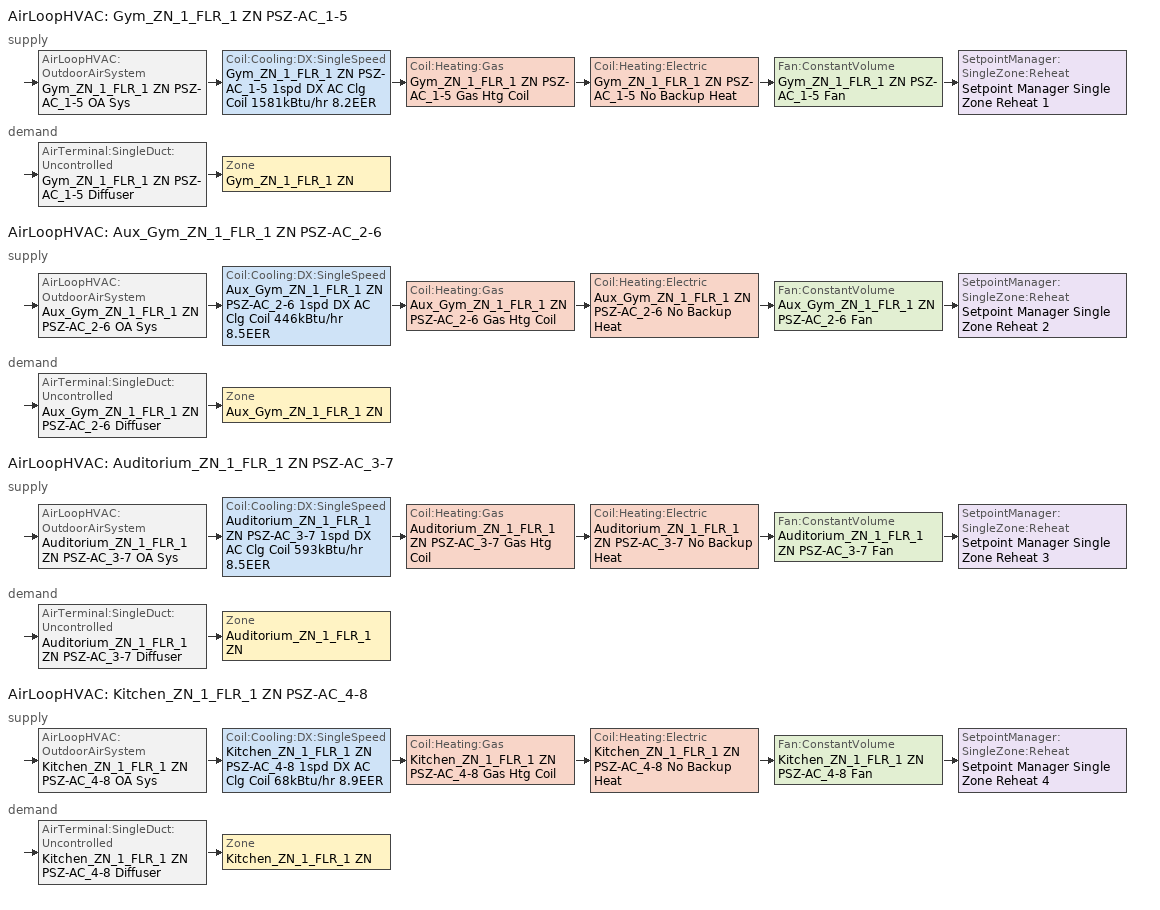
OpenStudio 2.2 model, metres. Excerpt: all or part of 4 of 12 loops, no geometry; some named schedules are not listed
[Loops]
AirLoopHVAC 'Gym_ZN_1_FLR_1 ZN PSZ-AC_1-5'
 supply: AirLoopHVAC:OutdoorAirSystem 'Gym_ZN_1_FLR_1 ZN PSZ-AC_1-5 OA Sys' > Coil:Cooling:DX:SingleSpeed 'Gym_ZN_1_FLR_1 ZN PSZ-AC_1-5 1spd DX AC Clg Coil 1581kBtu/hr 8.2EER' > Coil:Heating:Gas 'Gym_ZN_1_FLR_1 ZN PSZ-AC_1-5 Gas Htg Coil' > Coil:Heating:Electric 'Gym_ZN_1_FLR_1 ZN PSZ-AC_1-5 No Backup Heat' > Fan:ConstantVolume 'Gym_ZN_1_FLR_1 ZN PSZ-AC_1-5 Fan' > SetpointManager:SingleZone:Reheat 'Setpoint Manager Single Zone Reheat 1'
 demand: AirTerminal:SingleDuct:Uncontrolled 'Gym_ZN_1_FLR_1 ZN PSZ-AC_1-5 Diffuser' > Zone 'Gym_ZN_1_FLR_1 ZN'
AirLoopHVAC 'Aux_Gym_ZN_1_FLR_1 ZN PSZ-AC_2-6'
 supply: AirLoopHVAC:OutdoorAirSystem 'Aux_Gym_ZN_1_FLR_1 ZN PSZ-AC_2-6 OA Sys' > Coil:Cooling:DX:SingleSpeed 'Aux_Gym_ZN_1_FLR_1 ZN PSZ-AC_2-6 1spd DX AC Clg Coil 446kBtu/hr 8.5EER' > Coil:Heating:Gas 'Aux_Gym_ZN_1_FLR_1 ZN PSZ-AC_2-6 Gas Htg Coil' > Coil:Heating:Electric 'Aux_Gym_ZN_1_FLR_1 ZN PSZ-AC_2-6 No Backup Heat' > Fan:ConstantVolume 'Aux_Gym_ZN_1_FLR_1 ZN PSZ-AC_2-6 Fan' > SetpointManager:SingleZone:Reheat 'Setpoint Manager Single Zone Reheat 2'
 demand: AirTerminal:SingleDuct:Uncontrolled 'Aux_Gym_ZN_1_FLR_1 ZN PSZ-AC_2-6 Diffuser' > Zone 'Aux_Gym_ZN_1_FLR_1 ZN'
AirLoopHVAC 'Auditorium_ZN_1_FLR_1 ZN PSZ-AC_3-7'
 supply: AirLoopHVAC:OutdoorAirSystem 'Auditorium_ZN_1_FLR_1 ZN PSZ-AC_3-7 OA Sys' > Coil:Cooling:DX:SingleSpeed 'Auditorium_ZN_1_FLR_1 ZN PSZ-AC_3-7 1spd DX AC Clg Coil 593kBtu/hr 8.5EER' > Coil:Heating:Gas 'Auditorium_ZN_1_FLR_1 ZN PSZ-AC_3-7 Gas Htg Coil' > Coil:Heating:Electric 'Auditorium_ZN_1_FLR_1 ZN PSZ-AC_3-7 No Backup Heat' > Fan:ConstantVolume 'Auditorium_ZN_1_FLR_1 ZN PSZ-AC_3-7 Fan' > SetpointManager:SingleZone:Reheat 'Setpoint Manager Single Zone Reheat 3'
 demand: AirTerminal:SingleDuct:Uncontrolled 'Auditorium_ZN_1_FLR_1 ZN PSZ-AC_3-7 Diffuser' > Zone 'Auditorium_ZN_1_FLR_1 ZN'
AirLoopHVAC 'Kitchen_ZN_1_FLR_1 ZN PSZ-AC_4-8'
 supply: AirLoopHVAC:OutdoorAirSystem 'Kitchen_ZN_1_FLR_1 ZN PSZ-AC_4-8 OA Sys' > Coil:Cooling:DX:SingleSpeed 'Kitchen_ZN_1_FLR_1 ZN PSZ-AC_4-8 1spd DX AC Clg Coil 68kBtu/hr 8.9EER' > Coil:Heating:Gas 'Kitchen_ZN_1_FLR_1 ZN PSZ-AC_4-8 Gas Htg Coil' > Coil:Heating:Electric 'Kitchen_ZN_1_FLR_1 ZN PSZ-AC_4-8 No Backup Heat' > Fan:ConstantVolume 'Kitchen_ZN_1_FLR_1 ZN PSZ-AC_4-8 Fan' > SetpointManager:SingleZone:Reheat 'Setpoint Manager Single Zone Reheat 4'
 demand: AirTerminal:SingleDuct:Uncontrolled 'Kitchen_ZN_1_FLR_1 ZN PSZ-AC_4-8 Diffuser' > Zone 'Kitchen_ZN_1_FLR_1 ZN'
[Sizing:Zone] Zone Cooling Design Supply Air Temperature Input Method=SupplyAirTemperature; Zone Cooling Design Supply Air Temperature {C}=12.8; Zone Cooling Design Supply Air Temperature Difference {deltaC}=11.11; Zone Heating Design Supply Air Temperature Input Method=SupplyAirTemperature; Zone Heating Design Supply Air Temperature {C}=40; Zone Heating Design Supply Air Temperature Difference {deltaC}=11.11; Zone Cooling Design Supply Air Humidity Ratio {kg-H2O/kg-air}=0.0085; Zone Heating Design Supply Air Humidity Ratio {kg-H2O/kg-air}=0.008; Cooling Design Air Flow Method=DesignDay; Heating Design Air Flow Method=DesignDay; Account for Dedicated Outdoor Air System=No; Dedicated Outdoor Air System Control Strategy=NeutralSupplyAir; Dedicated Outdoor Air Low Setpoint Temperature for Design {C}=autosize; Dedicated Outdoor Air High Setpoint Temperature for Design {C}=autosize
Auditorium_ZN_1_FLR_1 ZN; Aux_Gym_ZN_1_FLR_1 ZN; Gym_ZN_1_FLR_1 ZN; Kitchen_ZN_1_FLR_1 ZN
[Zone equipment]
Auditorium_ZN_1_FLR_1 ZN: Auditorium_ZN_1_FLR_1 ZN PSZ-AC_3-7 Diffuser
Aux_Gym_ZN_1_FLR_1 ZN: Aux_Gym_ZN_1_FLR_1 ZN PSZ-AC_2-6 Diffuser
Gym_ZN_1_FLR_1 ZN: Gym_ZN_1_FLR_1 ZN PSZ-AC_1-5 Diffuser
Kitchen_ZN_1_FLR_1 ZN: Kitchen_ZN_1_FLR_1 ZN PSZ-AC_4-8 Diffuser, Kitchen_ZN_1_FLR_1 ZN Exhaust Fan
[AirLoopHVAC] Availability Schedule=SecondarySchool PSZ-AC Operation; Design Supply Air Flow Rate {m3/s}=AutoSize
Name | Availability Manager
Gym_ZN_1_FLR_1 ZN PSZ-AC_1-5 | Availability Manager Night Cycle 5
Aux_Gym_ZN_1_FLR_1 ZN PSZ-AC_2-6 | Availability Manager Night Cycle 6
Auditorium_ZN_1_FLR_1 ZN PSZ-AC_3-7 | Availability Manager Night Cycle 7
Kitchen_ZN_1_FLR_1 ZN PSZ-AC_4-8 | Availability Manager Night Cycle 8
[Sizing:System] Type of Load to Size On=Sensible; Design Outdoor Air Flow Rate {m3/s}=Autosize; Minimum System Air Flow Ratio=1; Preheat Design Temperature {C}=7; Preheat Design Humidity Ratio {kg-H2O/kg-Air}=0.008; Precool Design Temperature {C}=12.8; Precool Design Humidity Ratio {kg-H2O/kg-Air}=0.008; Central Cooling Design Supply Air Temperature {C}=12.8; Central Heating Design Supply Air Temperature {C}=40; Sizing Option=Coincident; 100% Outdoor Air in Cooling=No; 100% Outdoor Air in Heating=No; Central Cooling Design Supply Air Humidity Ratio {kg-H2O/kg-Air}=0.0085; Central Heating Design Supply Air Humidity Ratio {kg-H2O/kg-Air}=0.008; Cooling Design Air Flow Method=DesignDay; Cooling Design Air Flow Rate {m3/s}=0; Heating Design Air Flow Method=DesignDay; Heating Design Air Flow Rate {m3/s}=0; System Outdoor Air Method=ZoneSum; Zone Maximum Outdoor Air Fraction=1; Cooling Supply Air Flow Rate Per Floor Area {m3/s-m2}=0.00996765; Cooling Fraction of Autosized Cooling Supply Air Flow Rate=1; Cooling Supply Air Flow Rate Per Unit Cooling Capacity {m3/s-W}=3.94755e-05; Heating Supply Air Flow Rate Per Floor Area {m3/s-m2}=0.00996765; Heating Fraction of Autosized Heating Supply Air Flow Rate=1; Heating Fraction of Autosized Cooling Supply Air Flow Rate=1; Heating Supply Air Flow Rate Per Unit Heating Capacity {m3/s-W}=3.15882e-05; Cooling Design Capacity Method=CoolingDesignCapacity; Cooling Design Capacity {W}=autosize; Cooling Design Capacity Per Floor Area {W/m2}=234.7; Fraction of Autosized Cooling Design Capacity=1; Heating Design Capacity Method=HeatingDesignCapacity; Heating Design Capacity {W}=autosize; Heating Design Capacity Per Floor Area {W/m2}=157; Fraction of Autosized Heating Design Capacity=1; Central Cooling Capacity Control Method=OnOff
Gym_ZN_1_FLR_1 ZN PSZ-AC_1-5; Aux_Gym_ZN_1_FLR_1 ZN PSZ-AC_2-6; Auditorium_ZN_1_FLR_1 ZN PSZ-AC_3-7; Kitchen_ZN_1_FLR_1 ZN PSZ-AC_4-8
[Controller:OutdoorAir] Minimum Outdoor Air Flow Rate {m3/s}=0; Maximum Outdoor Air Flow Rate {m3/s}=Autosize; Economizer Control Type=NoEconomizer; Economizer Control Action Type=ModulateFlow; Economizer Maximum Limit Dry-Bulb Temperature {C}=28; Economizer Maximum Limit Enthalpy {J/kg}=64000; Economizer Minimum Limit Dry-Bulb Temperature {C}=-100; Lockout Type=LockoutWithCompressor; Minimum Limit Type=FixedMinimum; Minimum Outdoor Air Schedule=Always On Discrete; High Humidity Control=No; Heat Recovery Bypass Control Type=BypassWhenWithinEconomizerLimits
Name | Controller Mechanical Ventilation
Gym_ZN_1_FLR_1 ZN PSZ-AC_1-5 OA Sys Controller | Controller Mechanical Ventilation 1
Aux_Gym_ZN_1_FLR_1 ZN PSZ-AC_2-6 OA Sys Controller | Controller Mechanical Ventilation 2
Auditorium_ZN_1_FLR_1 ZN PSZ-AC_3-7 OA Sys Controller | Controller Mechanical Ventilation 3
Kitchen_ZN_1_FLR_1 ZN PSZ-AC_4-8 OA Sys Controller | Controller Mechanical Ventilation 4
[Controller:MechanicalVentilation] Availability Schedule=Always On Discrete; System Outdoor Air Method=ZoneSum
Controller Mechanical Ventilation 1; Controller Mechanical Ventilation 2; Controller Mechanical Ventilation 3; Controller Mechanical Ventilation 4
[AirLoopHVAC:OutdoorAirSystem]
Name | Controller
Gym_ZN_1_FLR_1 ZN PSZ-AC_1-5 OA Sys | Gym_ZN_1_FLR_1 ZN PSZ-AC_1-5 OA Sys Controller
Aux_Gym_ZN_1_FLR_1 ZN PSZ-AC_2-6 OA Sys | Aux_Gym_ZN_1_FLR_1 ZN PSZ-AC_2-6 OA Sys Controller
Auditorium_ZN_1_FLR_1 ZN PSZ-AC_3-7 OA Sys | Auditorium_ZN_1_FLR_1 ZN PSZ-AC_3-7 OA Sys Controller
Kitchen_ZN_1_FLR_1 ZN PSZ-AC_4-8 OA Sys | Kitchen_ZN_1_FLR_1 ZN PSZ-AC_4-8 OA Sys Controller
[AvailabilityManager:NightCycle] Control Type=CycleOnAny; Thermostat Tolerance {deltaC}=1; Cycling Run Time {s}=3600
Availability Manager Night Cycle 5; Availability Manager Night Cycle 6; Availability Manager Night Cycle 7; Availability Manager Night Cycle 8
[SetpointManager:SingleZone:Reheat] Minimum Supply Air Temperature {C}=10; Maximum Supply Air Temperature {C}=50
Name | Control Zone
Setpoint Manager Single Zone Reheat 1 | Gym_ZN_1_FLR_1 ZN
Setpoint Manager Single Zone Reheat 2 | Aux_Gym_ZN_1_FLR_1 ZN
Setpoint Manager Single Zone Reheat 3 | Auditorium_ZN_1_FLR_1 ZN
Setpoint Manager Single Zone Reheat 4 | Kitchen_ZN_1_FLR_1 ZN
[Fan:ConstantVolume] Availability Schedule=SecondarySchool PSZ-AC Operation; Maximum Flow Rate {m3/s}=AutoSize
Name | Fan Efficiency | Pressure Rise {Pa} | Motor Efficiency
Gym_ZN_1_FLR_1 ZN PSZ-AC_1-5 Fan | 0.6045 | 1018.77 | 0.93
Aux_Gym_ZN_1_FLR_1 ZN PSZ-AC_2-6 Fan; Auditorium_ZN_1_FLR_1 ZN PSZ-AC_3-7 Fan | 0.5915 | 1110.94 | 0.91
Kitchen_ZN_1_FLR_1 ZN PSZ-AC_4-8 Fan | 0.546 | 622.722 | 0.84
[Coil:Heating:Gas] Availability Schedule=Always On Discrete; Gas Burner Efficiency=0.8; Nominal Capacity {W}=AutoSize; Parasitic Electric Load {W}=0; Parasitic Gas Load {W}=0
Gym_ZN_1_FLR_1 ZN PSZ-AC_1-5 Gas Htg Coil; Aux_Gym_ZN_1_FLR_1 ZN PSZ-AC_2-6 Gas Htg Coil; Auditorium_ZN_1_FLR_1 ZN PSZ-AC_3-7 Gas Htg Coil; Kitchen_ZN_1_FLR_1 ZN PSZ-AC_4-8 Gas Htg Coil
[Coil:Heating:Electric] Availability Schedule=Always Off Discrete; Nominal Capacity {W}=0
Gym_ZN_1_FLR_1 ZN PSZ-AC_1-5 No Backup Heat; Aux_Gym_ZN_1_FLR_1 ZN PSZ-AC_2-6 No Backup Heat; Auditorium_ZN_1_FLR_1 ZN PSZ-AC_3-7 No Backup Heat; Kitchen_ZN_1_FLR_1 ZN PSZ-AC_4-8 No Backup Heat
[Coil:Cooling:DX:SingleSpeed] Availability Schedule=Always On Discrete; Rated Total Cooling Capacity {W}=autosize; Rated Sensible Heat Ratio=autosize; Rated Air Flow Rate {m3/s}=autosize; Rated Evaporator Fan Power Per Volume Flow Rate {W/(m3/s)}=773.3; Condenser Type=AirCooled; Evaporative Condenser Effectiveness=0; Evaporative Condenser Air Flow Rate {m3/s}=Autosize; Evaporative Condenser Pump Rated Power Consumption {W}=Autosize; Crankcase Heater Capacity {W}=0; Maximum Outdoor Dry-Bulb Temperature for Crankcase Heater Operation {C}=0; Basin Heater Capacity {W/K}=0; Basin Heater Setpoint Temperature {C}=10
Name | Rated COP {W/W} | Total Cooling Capacity Function of Temperature Curve | Total Cooling Capacity Function of Flow Fraction Curve | Energy Input Ratio Function of Temperature Curve | Energy Input Ratio Function of Flow Fraction Curve | Part Load Fraction Correlation Curve
Gym_ZN_1_FLR_1 ZN PSZ-AC_1-5 1spd DX AC Clg Coil 1581kBtu/hr 8.2EER | 3.78799 | DOE Ref DX Clg Coil Cool-Cap-fT 3 | DOE Ref DX Clg Coil Cool-CAP-fFlow 3 | DOE Ref DX Clg Coil Cool-EIR-fT 3 | DOE Ref DX Clg Coil Cool-EIR-fFlow 3 | DOE Ref DX Clg Coil Cool-PLF-fPLR 3
Aux_Gym_ZN_1_FLR_1 ZN PSZ-AC_2-6 1spd DX AC Clg Coil 446kBtu/hr 8.5EER | 3.17007 | DOE Ref DX Clg Coil Cool-Cap-fT 1 | DOE Ref DX Clg Coil Cool-CAP-fFlow 1 | DOE Ref DX Clg Coil Cool-EIR-fT 1 | DOE Ref DX Clg Coil Cool-EIR-fFlow 1 | DOE Ref DX Clg Coil Cool-PLF-fPLR 1
Auditorium_ZN_1_FLR_1 ZN PSZ-AC_3-7 1spd DX AC Clg Coil 593kBtu/hr 8.5EER | 3.26809 | DOE Ref DX Clg Coil Cool-Cap-fT | DOE Ref DX Clg Coil Cool-CAP-fFlow | DOE Ref DX Clg Coil Cool-EIR-fT | DOE Ref DX Clg Coil Cool-EIR-fFlow | DOE Ref DX Clg Coil Cool-PLF-fPLR
Kitchen_ZN_1_FLR_1 ZN PSZ-AC_4-8 1spd DX AC Clg Coil 68kBtu/hr 8.9EER | 3.05579 | DOE Ref DX Clg Coil Cool-Cap-fT 4 | DOE Ref DX Clg Coil Cool-CAP-fFlow 4 | DOE Ref DX Clg Coil Cool-EIR-fT 4 | DOE Ref DX Clg Coil Cool-EIR-fFlow 4 | DOE Ref DX Clg Coil Cool-PLF-fPLR 4
[AirTerminal:SingleDuct:Uncontrolled] Availability Schedule=Always On Discrete; Maximum Air Flow Rate {m3/s}=AutoSize
Gym_ZN_1_FLR_1 ZN PSZ-AC_1-5 Diffuser; Aux_Gym_ZN_1_FLR_1 ZN PSZ-AC_2-6 Diffuser; Auditorium_ZN_1_FLR_1 ZN PSZ-AC_3-7 Diffuser; Kitchen_ZN_1_FLR_1 ZN PSZ-AC_4-8 Diffuser
[Fan:ZoneExhaust]
Kitchen_ZN_1_FLR_1 ZN Exhaust Fan: Availability Schedule=SchoolSecondary Kitchen_Exhaust_SCH; Fan Efficiency=0.0660786; Pressure Rise {Pa}=124.544; Maximum Flow Rate {m3/s}=2.54852; Flow Fraction Schedule=SchoolSecondary Kitchen_Exhaust_SCH_DCV; System Availability Manager Coupling Mode=Decoupled; Balanced Exhaust Fraction Schedule=SchoolSecondary Kitchen Exhaust Fan Balanced Exhaust Fraction Schedule
[Refrigeration:Case] Availability Schedule=Always On Discrete; Zone=Kitchen_ZN_1_FLR_1 ZN; Rated Ambient Temperature {C}=23.8889; Rated Ambient Relative Humidity {percent}=55; Rated Total Cooling Capacity per Unit Length {W/m}=734; Case Length {m}=7.32; Latent Case Credit Curve Type=CaseTemperatureMethod; Standard Case Lighting Power per Unit Length {W/m}=33; Case Lighting Schedule=SchoolSecondary BLDG_LIGHT_SCH; Fraction of Lighting Energy to Case=1; Anti-Sweat Heater Control Type=None; Humidity at Zero Anti-Sweat Heater Energy {percent}=0; Case Height {m}=0; Defrost Energy Correction Curve Type=None; Refrigerated Case Restocking Schedule=SchoolSecondary Kitchen_ZN_1_FLR_1_Case:1_WALKINFREEZER_WalkInStockingSched
Name | Rated Latent Heat Ratio | Rated Runtime Fraction | Case Operating Temperature {C} | Latent Case Credit Curve | Standard Case Fan Power per Unit Length {W/m} | Operating Case Fan Power per Unit Length {W/m} | Fraction of Anti-Sweat Heater Energy to Case | Case Defrost Power per Unit Length {W/m} | Case Defrost Type | Case Defrost Schedule | Case Defrost Drip-Down Schedule | Under Case HVAC Return Air Fraction | Case Credit Fraction Schedule
Kitchen_ZN_1_FLR_1 ZN Walkin Freezer | 0.1 | 0.4 | -23 | Single Shelf Horizontal Latent Energy Multiplier_Pre2004 | 68.3 | 68.3 | 0 | 410 | Electric | Refrigeration Defrost Schedule | Refrigeration Defrost DripDown Schedule | 0 | Refrigeration Case Credit Schedule
Kitchen_ZN_1_FLR_1 ZN Display Case | 0.08 | 0.85 | 2 | Multi Shelf Vertical Latent Energy Multiplier | 55 | 55 | 0.2 | 0 | OffCycle | Refrigeration Defrost Schedule 1 |  | 0.05
[Refrigeration:Condenser:AirCooled] Rated Subcooling Temperature Difference {deltaC}=0; Condenser Fan Speed Control Type=VariableSpeed; Rated Fan Power {W}=750; Minimum Fan Air Flow Ratio=0.25
Name | Rated Effective Total Heat Rejection Rate Curve
Refrigeration Condenser Air Cooled 1 | Refrigeration Condenser Air Cooled HR Curve
Refrigeration Condenser Air Cooled 2 | Refrigeration Condenser Air Cooled HR Curve 1
[Refrigeration:System] Minimum Condensing Temperature {C}=21; Refrigeration System Working Fluid Type=R404a; Suction Temperature Control Type=ConstantSuctionTemperature; Suction Piping Zone=Kitchen_ZN_1_FLR_1 ZN
Name | Refrigeration Condenser
Refrigeration System 1 | Refrigeration Condenser Air Cooled 1
Refrigeration System 2 | Refrigeration Condenser Air Cooled 2
[Schedule:Ruleset]
Name | Default Day Schedule | Summer Design Day Schedule | Winter Design Day Schedule
SecondarySchool PSZ-AC Operation | SecondarySchool PSZ-AC Operation Default | SecondarySchool PSZ-AC Operation Summer Design Day | SecondarySchool PSZ-AC Operation Winter Design Day
SchoolSecondary Kitchen_Exhaust_SCH | SchoolSecondary Kitchen_Exhaust_SCH Default | SchoolSecondary Kitchen_Exhaust_SCH Summer Design Day | SchoolSecondary Kitchen_Exhaust_SCH Winter Design Day
SchoolSecondary Kitchen_Exhaust_SCH_DCV | SchoolSecondary Kitchen_Exhaust_SCH_DCV Default | SchoolSecondary Kitchen_Exhaust_SCH_DCV Summer Design Day | SchoolSecondary Kitchen_Exhaust_SCH_DCV Winter Design Day
SchoolSecondary Kitchen Exhaust Fan Balanced Exhaust Fraction Schedule | SchoolSecondary Kitchen Exhaust Fan Balanced Exhaust Fraction Schedule Default | SchoolSecondary Kitchen Exhaust Fan Balanced Exhaust Fraction Schedule Summer Design Day | SchoolSecondary Kitchen Exhaust Fan Balanced Exhaust Fraction Schedule Winter Design Day
Refrigeration Defrost Schedule | Refrigeration Defrost Schedule Default
Refrigeration Defrost DripDown Schedule | Refrigeration Defrost DripDown Schedule Default
Refrigeration Case Credit Schedule | Refrigeration Case Credit Schedule Default
SchoolSecondary BLDG_LIGHT_SCH | SchoolSecondary BLDG_LIGHT_SCH Default | SchoolSecondary BLDG_LIGHT_SCH Summer Design Day | SchoolSecondary BLDG_LIGHT_SCH Winter Design Day
SchoolSecondary Kitchen_ZN_1_FLR_1_Case:1_WALKINFREEZER_WalkInStockingSched | SchoolSecondary Kitchen_ZN_1_FLR_1_Case:1_WALKINFREEZER_WalkInStockingSched Default | SchoolSecondary Kitchen_ZN_1_FLR_1_Case:1_WALKINFREEZER_WalkInStockingSched Summer Design Day | SchoolSecondary Kitchen_ZN_1_FLR_1_Case:1_WALKINFREEZER_WalkInStockingSched Winter Design Day
Refrigeration Defrost Schedule 1 | Refrigeration Defrost Schedule Default 1
[Schedule:Day]
SecondarySchool PSZ-AC Operation Default; SecondarySchool PSZ-AC Operation Summer Design Day; SecondarySchool PSZ-AC Operation Winter Design Day: 6, 0, 0, 19, 0, 1, 24, 0, 0
SchoolSecondary Kitchen_Exhaust_SCH Default; SchoolSecondary Kitchen Exhaust Fan Balanced Exhaust Fraction Schedule Default; SchoolSecondary BLDG_LIGHT_SCH Winter Design Day: 24, 0, 0
SchoolSecondary Kitchen_Exhaust_SCH Winter Design Day; SchoolSecondary Kitchen_Exhaust_SCH Summer Design Day: 8, 0, 0, 21, 0, 1, 24, 0, 0
SchoolSecondary Kitchen_Exhaust_SCH_DCV Default; SchoolSecondary Kitchen_Exhaust_SCH_DCV Winter Design Day; SchoolSecondary Kitchen_Exhaust_SCH_DCV Summer Design Day; SchoolSecondary BLDG_LIGHT_SCH Summer Design Day: 24, 0, 1
SchoolSecondary Kitchen Exhaust Fan Balanced Exhaust Fraction Schedule Winter Design Day; SchoolSecondary Kitchen Exhaust Fan Balanced Exhaust Fraction Schedule Summer Design Day: 8, 0, 0, 21, 0, 0.746296, 24, 0, 0
SchoolSecondary BLDG_LIGHT_SCH Default: 24, 0, 0.1773
[Schedule:Rule] Date Specification Type=DateRange; Start Day=1
Name | Schedule Ruleset | Rule Order | Day Schedule | Apply Sunday | Apply Saturday | Start Month | End Month | End Day | Apply Monday | Apply Tuesday | Apply Wednesday | Apply Thursday | Apply Friday
Schedule Rule 49 | SecondarySchool PSZ-AC Operation | 0 | SecondarySchool PSZ-AC Operation Sat|Sun Day | Yes | Yes | 1 | 12 | 31
Schedule Rule 51 | SchoolSecondary Kitchen_Exhaust_SCH | 4 | SchoolSecondary Kitchen_Exhaust_SCH Wkdy Day |  |  | 1 | 6 | 30 | Yes | Yes | Yes | Yes | Yes
Schedule Rule 52 | SchoolSecondary Kitchen_Exhaust_SCH | 3 | SchoolSecondary Kitchen_Exhaust_SCH Wknd Day | Yes | Yes | 1 | 6 | 30
Schedule Rule 53 | SchoolSecondary Kitchen_Exhaust_SCH | 2 | SchoolSecondary Kitchen_Exhaust_SCH Wkdy Day 1 |  |  | 7 | 9 | 1 | Yes | Yes | Yes | Yes | Yes
Schedule Rule 54 | SchoolSecondary Kitchen_Exhaust_SCH | 1 | SchoolSecondary Kitchen_Exhaust_SCH Wknd Day 1 | Yes | Yes | 7 | 9 | 1
Schedule Rule 55 | SchoolSecondary Kitchen_Exhaust_SCH | 0 | SchoolSecondary Kitchen_Exhaust_SCH Wkdy Day 2 |  |  | 9 | 12 | 31 | Yes | Yes | Yes | Yes | Yes
Schedule Rule 56 | SchoolSecondary Kitchen Exhaust Fan Balanced Exhaust Fraction Schedule | 4 | SchoolSecondary Kitchen Exhaust Fan Balanced Exhaust Fraction Schedule Wkdy Day |  |  | 1 | 6 | 30 | Yes | Yes | Yes | Yes | Yes
Schedule Rule 57 | SchoolSecondary Kitchen Exhaust Fan Balanced Exhaust Fraction Schedule | 3 | SchoolSecondary Kitchen Exhaust Fan Balanced Exhaust Fraction Schedule Wknd Day | Yes | Yes | 1 | 6 | 30
Schedule Rule 58 | SchoolSecondary Kitchen Exhaust Fan Balanced Exhaust Fraction Schedule | 2 | SchoolSecondary Kitchen Exhaust Fan Balanced Exhaust Fraction Schedule Wkdy Day 1 |  |  | 7 | 9 | 1 | Yes | Yes | Yes | Yes | Yes
Schedule Rule 59 | SchoolSecondary Kitchen Exhaust Fan Balanced Exhaust Fraction Schedule | 1 | SchoolSecondary Kitchen Exhaust Fan Balanced Exhaust Fraction Schedule Wknd Day 1 | Yes | Yes | 7 | 9 | 1
Schedule Rule 60 | SchoolSecondary Kitchen Exhaust Fan Balanced Exhaust Fraction Schedule | 0 | SchoolSecondary Kitchen Exhaust Fan Balanced Exhaust Fraction Schedule Wkdy Day 2 |  |  | 9 | 12 | 31 | Yes | Yes | Yes | Yes | Yes
Schedule Rule 62 | SchoolSecondary BLDG_LIGHT_SCH | 4 | SchoolSecondary BLDG_LIGHT_SCH Wkdy Day |  |  | 1 | 6 | 30 | Yes | Yes | Yes | Yes | Yes
[Curve:Biquadratic] Minimum Value of x=-100; Maximum Value of x=100; Minimum Value of y=-100; Maximum Value of y=100
Name | Coefficient1 Constant | Coefficient2 x | Coefficient3 x**2 | Coefficient4 y | Coefficient5 y**2 | Coefficient6 x*y
DOE Ref DX Clg Coil Cool-Cap-fT; DOE Ref DX Clg Coil Cool-Cap-fT 1; DOE Ref DX Clg Coil Cool-Cap-fT 3; DOE Ref DX Clg Coil Cool-Cap-fT 4 | 0.971212 | -0.0152755 | 0.00144345 | -0.00039321 | -6.8364e-06 | -0.000290596
DOE Ref DX Clg Coil Cool-EIR-fT; DOE Ref DX Clg Coil Cool-EIR-fT 1; DOE Ref DX Clg Coil Cool-EIR-fT 3; DOE Ref DX Clg Coil Cool-EIR-fT 4 | 0.286871 | 0.0239022 | -0.000810648 | 0.0134585 | 0.000338936 | -0.000487004
[Curve:Quadratic] Coefficient1 Constant=0.909496; Coefficient2 x=0.0986477; Coefficient3 x**2=-0.00819488; Minimum Value of x=0; Maximum Value of x=1
DOE Ref DX Clg Coil Cool-PLF-fPLR; DOE Ref DX Clg Coil Cool-PLF-fPLR 1; DOE Ref DX Clg Coil Cool-PLF-fPLR 3; DOE Ref DX Clg Coil Cool-PLF-fPLR 4
[Schedule:Constant]
Name | Value
Always On Discrete | 1
Always Off Discrete | 0
[Curve:Cubic]
Name | Coefficient1 Constant | Coefficient2 x | Coefficient3 x**2 | Coefficient4 x**3 | Minimum Value of x | Maximum Value of x
Single Shelf Horizontal Latent Energy Multiplier_Pre2004 | 0.020376 | 0.00024378 | 1.14e-05 | 1.811e-07 | -35 | 20
Multi Shelf Vertical Latent Energy Multiplier | 0.0265263 | 0.00107803 | -6.02558e-05 | 1.23732e-06 | -35 | 20
DOE Ref DX Clg Coil Cool-CAP-fFlow; DOE Ref DX Clg Coil Cool-EIR-fFlow; DOE Ref DX Clg Coil Cool-CAP-fFlow 1; DOE Ref DX Clg Coil Cool-EIR-fFlow 1; DOE Ref DX Clg Coil Cool-CAP-fFlow 3; DOE Ref DX Clg Coil Cool-EIR-fFlow 3; DOE Ref DX Clg Coil Cool-CAP-fFlow 4; DOE Ref DX Clg Coil Cool-EIR-fFlow 4 | 1 | 0 | 0 | 0 | -100 | 100
[Curve:Linear] Coefficient1 Constant=0; Coefficient2 x=22000; Minimum Value of x=5; Maximum Value of x=22.2
Refrigeration Condenser Air Cooled HR Curve; Refrigeration Condenser Air Cooled HR Curve 1
